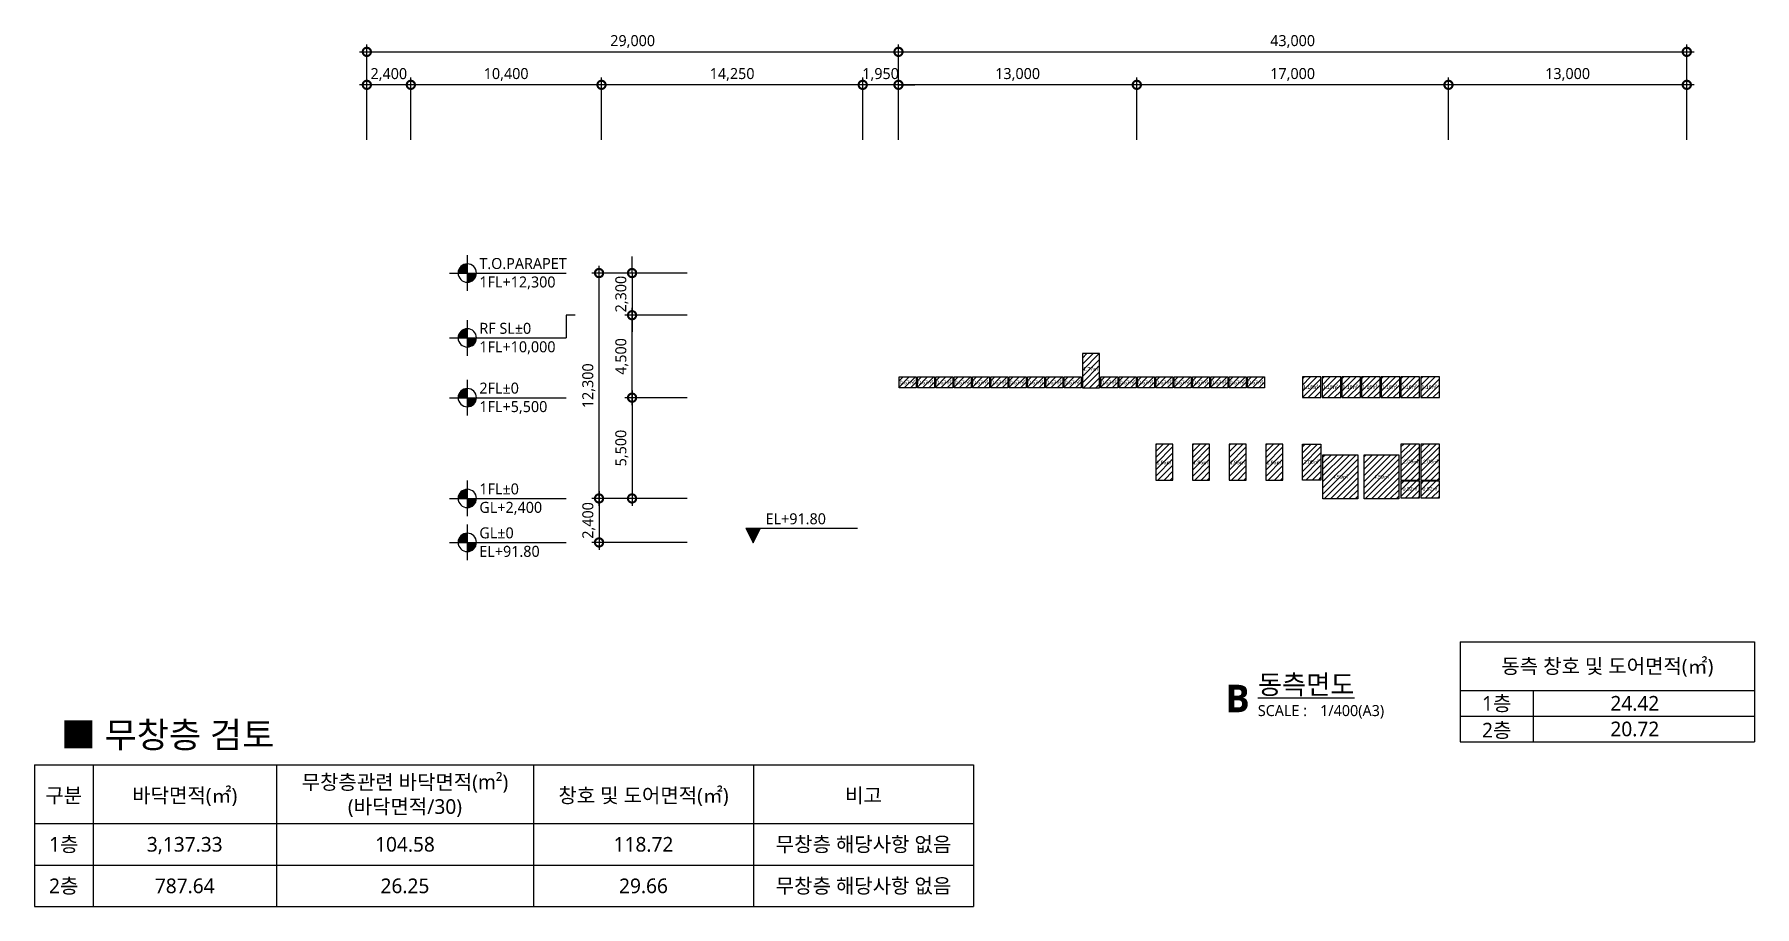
# Model space of a CAD drawing. Header units: millimetres. Extents: x 9300 to 329260, y 4200 to 100395.
# Drawn here: x 9300 to 103130, y 4200 to 51798 of the extents above; entities that cross this region are included whole.
import ezdxf
from ezdxf.enums import TextEntityAlignment as Align

# ---------------------------------------------------------------- set-up
doc = ezdxf.new("R2010")
doc.units = ezdxf.units.MM
doc.header["$LTSCALE"] = 200
doc.layers.get('DEFPOINTS').update_dxf_attribs({"color": 137})
for name, color, linetype in [('CON', 2, 'Continuous'), ('DIM', 7, 'Continuous'), ('SYM', 6, 'Continuous'), ('SYM-LEAD', 6, 'Continuous'), ('SYM-LEVEL', 7, 'Continuous'), ('TEXT', 3, 'Continuous'), ('무창층 면적', 140, 'Continuous')]:
    doc.layers.add(name, color=color, linetype=linetype)
doc.styles.add('$0$스타일1', font='malgun.ttf')
doc.styles.get("Standard").update_dxf_attribs({"font": 'arial.ttf'})
doc.styles.add('스타일1', font='malgun.ttf')
doc.styles.add('스타일2', font='malgunbd.ttf')
doc.dimstyles.new('CJA', dxfattribs={"dimscale": 300, "dimtxt": 2.7, "dimasz": 1, "dimexe": 2, "dimexo": 3, "dimgap": 1, "dimtad": 1, "dimdec": 0, "dimzin": 1, "dimdsep": 46, "dimlunit": 6, "dimtxsty": '$0$스타일1', "dimblk": 'CJDOT', "dimcen": 0.09, "dimdle": 1, "dimclrd": 256, "dimclre": 256, "dimclrt": 3, "dimadec": 0, "dimazin": 0, "dimtfac": 1, "dimtdec": 0, "dimtix": 1, "dimtmove": 2, "dimatfit": 3, "dimldrblk": 'CJDOT', "dimfxl": 1, "dimtolj": 1, "dimtzin": 1, "dimarcsym": 0})
pattern_1 = [(45, (1085, -7e-06), (-168.3798, 168.3798), [])]

# ---------------------------------------------------------------- blocks, each defined once
blk = doc.blocks.new('dwgtitle')
at = {"layer": 'SYM', "color": 3, "style": '스타일1'}
blk.add_text('SCALE :', height=4, dxfattribs=at).set_placement((12.25, -1.4))
for tag, p, height in [('%%UTITLE', (12.25, 6.59), 7), ('1/100', (34.89, -1.4), 4)]:
    blk.add_attdef(tag, p, '', height=height, dxfattribs=at)
at = {"layer": 'SYM', "color": 6, "style": '스타일2'}
blk.add_attdef('A', text='', height=10, dxfattribs=at).set_placement((4.89, 5), align=Align.MIDDLE)
blk = doc.blocks.new('_DotSmall')
at = {"color": 0, "linetype": 'ByBlock', "const_width": 0.5}
blk.add_lwpolyline([(-0.0625, 0, 1), (0.0625, 0, 1)], format="xyb", close=True, dxfattribs=at)
blk = doc.blocks.new('*D97')
at = {"layer": 'DEFPOINTS', "color": 0, "transparency": 16777216}
for p in [(99432, 50844), (56432, 45444), (99432, 45444)]:
    blk.add_point(p, dxfattribs=at)
at = {"layer": 'DIM', "color": 7, "lineweight": -2, "transparency": 16777216}
for p, q in [((56032, 50844), (99832, 50844)), ((56432, 46044), (56432, 51244)), ((99432, 46044), (99432, 51244))]:
    blk.add_line(p, q, dxfattribs=at)
at = {"layer": 'DIM', "color": 7, "lineweight": -2, "transparency": 16777216, "xscale": 900, "yscale": 900, "zscale": 900, "rotation": 180}
blk.add_blockref('_DotSmall', (56432, 50844), dxfattribs=at)
at = {"layer": 'DIM', "color": 7, "lineweight": -2, "transparency": 16777216, "xscale": 900, "yscale": 900, "zscale": 900}
blk.add_blockref('_DotSmall', (99432, 50844), dxfattribs=at)
at = {"layer": 'DIM', "color": 3, "transparency": 16777216, "insert": (77932, 51404), "char_height": 600, "attachment_point": 5, "style": '$0$스타일1'}
blk.add_mtext('\\A1;43,000', dxfattribs=at)
blk = doc.blocks.new('CJDOT')
blk.add_line((-2, 0), (2, 0))
at = {"const_width": 0.5}
blk.add_lwpolyline([(-0.25, 0, 1), (0.25, 0, 1)], format="xyb", close=True, dxfattribs=at)
blk = doc.blocks.new('*D98')
at = {"layer": 'DEFPOINTS', "color": 0, "transparency": 16777216}
for p in [(86432, 49044), (86432, 45444), (99432, 45444)]:
    blk.add_point(p, dxfattribs=at)
at = {"layer": 'DIM', "color": 7, "lineweight": -2, "transparency": 16777216}
for p, q in [((99832, 49044), (86032, 49044)), ((86432, 46044), (86432, 49444)), ((99432, 46044), (99432, 49444))]:
    blk.add_line(p, q, dxfattribs=at)
at = {"layer": 'DIM', "color": 7, "lineweight": -2, "transparency": 16777216, "xscale": 900, "yscale": 900, "zscale": 900, "rotation": 180}
blk.add_blockref('_DotSmall', (86432, 49044), dxfattribs=at)
at = {"layer": 'DIM', "color": 7, "lineweight": -2, "transparency": 16777216, "xscale": 900, "yscale": 900, "zscale": 900}
blk.add_blockref('_DotSmall', (99432, 49044), dxfattribs=at)
at = {"layer": 'DIM', "color": 3, "transparency": 16777216, "insert": (92932, 49606), "char_height": 600, "attachment_point": 5, "style": '$0$스타일1'}
blk.add_mtext('\\A1;13,000', dxfattribs=at)
blk = doc.blocks.new('*D99')
at = {"layer": 'DEFPOINTS', "color": 0, "transparency": 16777216}
for p in [(69432, 49044), (69432, 45444), (86432, 45444)]:
    blk.add_point(p, dxfattribs=at)
at = {"layer": 'DIM', "color": 7, "lineweight": -2, "transparency": 16777216}
for p, q in [((86832, 49044), (69032, 49044)), ((69432, 46044), (69432, 49444)), ((86432, 46044), (86432, 49444))]:
    blk.add_line(p, q, dxfattribs=at)
at = {"layer": 'DIM', "color": 7, "lineweight": -2, "transparency": 16777216, "xscale": 900, "yscale": 900, "zscale": 900, "rotation": 180}
blk.add_blockref('_DotSmall', (69432, 49044), dxfattribs=at)
at = {"layer": 'DIM', "color": 7, "lineweight": -2, "transparency": 16777216, "xscale": 900, "yscale": 900, "zscale": 900}
blk.add_blockref('_DotSmall', (86432, 49044), dxfattribs=at)
at = {"layer": 'DIM', "color": 3, "transparency": 16777216, "insert": (77932, 49606), "char_height": 600, "attachment_point": 5, "style": '$0$스타일1'}
blk.add_mtext('\\A1;17,000', dxfattribs=at)
blk = doc.blocks.new('*D100')
at = {"layer": 'DEFPOINTS', "color": 0, "transparency": 16777216}
for p in [(56432, 49044), (56432, 45444), (69432, 45444)]:
    blk.add_point(p, dxfattribs=at)
at = {"layer": 'DIM', "color": 7, "lineweight": -2, "transparency": 16777216}
for p, q in [((69832, 49044), (56032, 49044)), ((56432, 46044), (56432, 49444)), ((69432, 46044), (69432, 49444))]:
    blk.add_line(p, q, dxfattribs=at)
at = {"layer": 'DIM', "color": 7, "lineweight": -2, "transparency": 16777216, "xscale": 900, "yscale": 900, "zscale": 900, "rotation": 180}
blk.add_blockref('_DotSmall', (56432, 49044), dxfattribs=at)
at = {"layer": 'DIM', "color": 7, "lineweight": -2, "transparency": 16777216, "xscale": 900, "yscale": 900, "zscale": 900}
blk.add_blockref('_DotSmall', (69432, 49044), dxfattribs=at)
at = {"layer": 'DIM', "color": 3, "transparency": 16777216, "insert": (62932, 49606), "char_height": 600, "attachment_point": 5, "style": '$0$스타일1'}
blk.add_mtext('\\A1;13,000', dxfattribs=at)
blk = doc.blocks.new('LEVEL1')
at = {"layer": 'SYM-LEVEL'}
h = blk.add_hatch(color=6, dxfattribs=at)
edge = h.paths.add_edge_path()
edge.add_ellipse((4.87, 0), major_axis=(1.77, 1.77), ratio=1, start_angle=405, end_angle=495)
edge.add_line((2.37, 0), (4.87, 0))
edge.add_line((4.87, 0), (4.87, 2.5))
edge = h.paths.add_edge_path()
edge.add_ellipse((4.87, 0), major_axis=(1.77, 1.77), ratio=1, start_angle=225, end_angle=315)
edge.add_line((7.37, 0), (4.87, 0))
edge.add_line((4.87, 0), (4.87, -2.5))
at = {"layer": 'SYM-LEVEL', "color": 6}
for p, q in [((4.87, 4.87), (4.87, -4.87)), ((0, 0), (9.74, 0)), ((9.07, 0), (31.8, 0))]:
    blk.add_line(p, q, dxfattribs=at)
blk.add_ellipse((4.87, 0), major_axis=(1.77, 1.77), ratio=1, start_param=5.497787, end_param=11.780972, dxfattribs=at)
at = {"layer": 'SYM-LEVEL', "color": 3, "style": '스타일1'}
for tag, p in [('1층-바닥마감', (8.16, 1.11)), ('EL-+100', (8.16, -3.93))]:
    blk.add_attdef(tag, p, '', height=3, dxfattribs=at)
blk = doc.blocks.new('*D120')
at = {"layer": 'DEFPOINTS', "color": 0, "transparency": 16777216}
for p in [(40100, 38773), (45500, 38773), (45500, 26473)]:
    blk.add_point(p, dxfattribs=at)
at = {"layer": 'DIM', "color": 7, "lineweight": -2, "transparency": 16777216}
for p, q in [((44900, 38773), (39700, 38773)), ((40100, 26073), (40100, 39173)), ((44900, 26473), (39700, 26473))]:
    blk.add_line(p, q, dxfattribs=at)
at = {"layer": 'DIM', "color": 7, "lineweight": -2, "transparency": 16777216, "xscale": 900, "yscale": 900, "zscale": 900}
for p, rotation in [((40100, 38773), 90), ((40100, 26473), 270)]:
    blk.add_blockref('_DotSmall', p, dxfattribs=dict(at, rotation=rotation))
at = {"layer": 'DIM', "color": 3, "transparency": 16777216, "insert": (39538, 32623), "char_height": 600, "attachment_point": 5, "rotation": 90, "style": '$0$스타일1'}
blk.add_mtext('\\A1;12,300', dxfattribs=at)
blk = doc.blocks.new('*D121')
at = {"layer": 'DEFPOINTS', "color": 0, "transparency": 16777216}
for p in [(45500, 31973), (41900, 26473), (45500, 26473)]:
    blk.add_point(p, dxfattribs=at)
at = {"layer": 'DIM', "color": 7, "lineweight": -2, "transparency": 16777216}
for p, q in [((44900, 31973), (41500, 31973)), ((41900, 32373), (41900, 26073)), ((44900, 26473), (41500, 26473))]:
    blk.add_line(p, q, dxfattribs=at)
at = {"layer": 'DIM', "color": 7, "lineweight": -2, "transparency": 16777216, "xscale": 900, "yscale": 900, "zscale": 900}
for p, rotation in [((41900, 31973), 90), ((41900, 26473), 270)]:
    blk.add_blockref('_DotSmall', p, dxfattribs=dict(at, rotation=rotation))
at = {"layer": 'DIM', "color": 3, "transparency": 16777216, "insert": (41340, 29223), "char_height": 600, "attachment_point": 5, "rotation": 90, "style": '$0$스타일1'}
blk.add_mtext('\\A1;5,500', dxfattribs=at)
blk = doc.blocks.new('*D122')
at = {"layer": 'DEFPOINTS', "color": 0, "transparency": 16777216}
for p in [(41900, 36473), (45500, 36473), (45500, 31973)]:
    blk.add_point(p, dxfattribs=at)
at = {"layer": 'DIM', "color": 7, "lineweight": -2, "transparency": 16777216}
for p, q in [((41900, 31573), (41900, 36873)), ((44900, 36473), (41500, 36473)), ((44900, 31973), (41500, 31973))]:
    blk.add_line(p, q, dxfattribs=at)
at = {"layer": 'DIM', "color": 7, "lineweight": -2, "transparency": 16777216, "xscale": 900, "yscale": 900, "zscale": 900}
for p, rotation in [((41900, 36473), 90), ((41900, 31973), 270)]:
    blk.add_blockref('_DotSmall', p, dxfattribs=dict(at, rotation=rotation))
at = {"layer": 'DIM', "color": 3, "transparency": 16777216, "insert": (41340, 34223), "char_height": 600, "attachment_point": 5, "rotation": 90, "style": '$0$스타일1'}
blk.add_mtext('\\A1;4,500', dxfattribs=at)
blk = doc.blocks.new('*D123')
at = {"layer": 'DEFPOINTS', "color": 0, "transparency": 16777216}
for p in [(45500, 26473), (40100, 24073), (45500, 24073)]:
    blk.add_point(p, dxfattribs=at)
at = {"layer": 'DIM', "color": 7, "lineweight": -2, "transparency": 16777216}
for p, q in [((44900, 26473), (39700, 26473)), ((40100, 26873), (40100, 23673)), ((44900, 24073), (39700, 24073))]:
    blk.add_line(p, q, dxfattribs=at)
at = {"layer": 'DIM', "color": 7, "lineweight": -2, "transparency": 16777216, "xscale": 900, "yscale": 900, "zscale": 900}
for p, rotation in [((40100, 26473), 90), ((40100, 24073), 270)]:
    blk.add_blockref('_DotSmall', p, dxfattribs=dict(at, rotation=rotation))
at = {"layer": 'DIM', "color": 3, "transparency": 16777216, "insert": (39540, 25273), "char_height": 600, "attachment_point": 5, "rotation": 90, "style": '$0$스타일1'}
blk.add_mtext('\\A1;2,400', dxfattribs=at)
blk = doc.blocks.new('*D124')
at = {"layer": 'DEFPOINTS', "color": 0, "transparency": 16777216}
for p in [(45500, 38773), (41900, 36473), (45500, 36473)]:
    blk.add_point(p, dxfattribs=at)
at = {"layer": 'DIM', "color": 7, "lineweight": -2, "transparency": 16777216}
for p, q in [((41900, 38773), (41900, 39673)), ((44900, 38773), (41500, 38773)), ((41900, 38773), (41900, 36473)), ((44900, 36473), (41500, 36473)), ((41900, 36473), (41900, 35573))]:
    blk.add_line(p, q, dxfattribs=at)
at = {"layer": 'DIM', "color": 7, "lineweight": -2, "transparency": 16777216, "xscale": 900, "yscale": 900, "zscale": 900}
for p, rotation in [((41900, 38773), 270), ((41900, 36473), 90)]:
    blk.add_blockref('_DotSmall', p, dxfattribs=dict(at, rotation=rotation))
at = {"layer": 'DIM', "color": 3, "transparency": 16777216, "insert": (41340, 37623), "char_height": 600, "attachment_point": 5, "rotation": 90, "style": '$0$스타일1'}
blk.add_mtext('\\A1;2,300', dxfattribs=at)
blk = doc.blocks.new('LEVEL2')
at = {"layer": 'SYM-LEVEL'}
blk.add_hatch(color=6, dxfattribs=at).paths.add_polyline_path([(2, 4), (-2, 4), (0, 0)])
at = {"layer": 'SYM-LEVEL', "color": 6}
for p, q in [((-2, 4), (6.35, 4)), ((-2, 4), (0, 0)), ((0, 0), (2, 4)), ((5.68, 4), (28.41, 4))]:
    blk.add_line(p, q, dxfattribs=at)
at = {"layer": 'SYM-LEVEL', "color": 3, "style": '스타일1'}
for tag, p in [('1층-바닥마감', (3.37, 5.11)), ('EL-+100', (3.37, 0.07))]:
    blk.add_attdef(tag, p, '', height=3, dxfattribs=at)
blk = doc.blocks.new('*D159')
at = {"layer": 'DEFPOINTS', "color": 0, "transparency": 16777216}
for p in [(54482, 49044), (54482, 45444), (56432, 45444)]:
    blk.add_point(p, dxfattribs=at)
at = {"layer": 'DIM', "color": 7, "lineweight": -2, "transparency": 16777216}
for p, q in [((54482, 49044), (53582, 49044)), ((54482, 46044), (54482, 49444)), ((56432, 49044), (54482, 49044)), ((56432, 46044), (56432, 49444)), ((56432, 49044), (57332, 49044))]:
    blk.add_line(p, q, dxfattribs=at)
at = {"layer": 'DIM', "color": 7, "lineweight": -2, "transparency": 16777216, "xscale": 900, "yscale": 900, "zscale": 900}
blk.add_blockref('_DotSmall', (54482, 49044), dxfattribs=at)
at = {"layer": 'DIM', "color": 7, "lineweight": -2, "transparency": 16777216, "xscale": 900, "yscale": 900, "zscale": 900, "rotation": 180}
blk.add_blockref('_DotSmall', (56432, 49044), dxfattribs=at)
at = {"layer": 'DIM', "color": 3, "transparency": 16777216, "insert": (55457, 49606), "char_height": 600, "attachment_point": 5, "style": '$0$스타일1'}
blk.add_mtext('\\A1;1,950', dxfattribs=at)
blk = doc.blocks.new('*D160')
at = {"layer": 'DEFPOINTS', "color": 0, "transparency": 16777216}
for p in [(56432, 50844), (27432, 45444), (56432, 45444)]:
    blk.add_point(p, dxfattribs=at)
at = {"layer": 'DIM', "color": 7, "lineweight": -2, "transparency": 16777216}
for p, q in [((27032, 50844), (56832, 50844)), ((27432, 46044), (27432, 51244)), ((56432, 46044), (56432, 51244))]:
    blk.add_line(p, q, dxfattribs=at)
at = {"layer": 'DIM', "color": 7, "lineweight": -2, "transparency": 16777216, "xscale": 900, "yscale": 900, "zscale": 900, "rotation": 180}
blk.add_blockref('_DotSmall', (27432, 50844), dxfattribs=at)
at = {"layer": 'DIM', "color": 7, "lineweight": -2, "transparency": 16777216, "xscale": 900, "yscale": 900, "zscale": 900}
blk.add_blockref('_DotSmall', (56432, 50844), dxfattribs=at)
at = {"layer": 'DIM', "color": 3, "transparency": 16777216, "insert": (41932, 51404), "char_height": 600, "attachment_point": 5, "style": '$0$스타일1'}
blk.add_mtext('\\A1;29,000', dxfattribs=at)
blk = doc.blocks.new('*D161')
at = {"layer": 'DEFPOINTS', "color": 0, "transparency": 16777216}
for p in [(40232, 49044), (40232, 45444), (54482, 45444)]:
    blk.add_point(p, dxfattribs=at)
at = {"layer": 'DIM', "color": 7, "lineweight": -2, "transparency": 16777216}
for p, q in [((54882, 49044), (39832, 49044)), ((40232, 46044), (40232, 49444)), ((54482, 46044), (54482, 49444))]:
    blk.add_line(p, q, dxfattribs=at)
at = {"layer": 'DIM', "color": 7, "lineweight": -2, "transparency": 16777216, "xscale": 900, "yscale": 900, "zscale": 900, "rotation": 180}
blk.add_blockref('_DotSmall', (40232, 49044), dxfattribs=at)
at = {"layer": 'DIM', "color": 7, "lineweight": -2, "transparency": 16777216, "xscale": 900, "yscale": 900, "zscale": 900}
blk.add_blockref('_DotSmall', (54482, 49044), dxfattribs=at)
at = {"layer": 'DIM', "color": 3, "transparency": 16777216, "insert": (47357, 49606), "char_height": 600, "attachment_point": 5, "style": '$0$스타일1'}
blk.add_mtext('\\A1;14,250', dxfattribs=at)
blk = doc.blocks.new('*D162')
at = {"layer": 'DEFPOINTS', "color": 0, "transparency": 16777216}
for p in [(29832, 49044), (29832, 45444), (40232, 45444)]:
    blk.add_point(p, dxfattribs=at)
at = {"layer": 'DIM', "color": 7, "lineweight": -2, "transparency": 16777216}
for p, q in [((40632, 49044), (29432, 49044)), ((29832, 46044), (29832, 49444)), ((40232, 46044), (40232, 49444))]:
    blk.add_line(p, q, dxfattribs=at)
at = {"layer": 'DIM', "color": 7, "lineweight": -2, "transparency": 16777216, "xscale": 900, "yscale": 900, "zscale": 900, "rotation": 180}
blk.add_blockref('_DotSmall', (29832, 49044), dxfattribs=at)
at = {"layer": 'DIM', "color": 7, "lineweight": -2, "transparency": 16777216, "xscale": 900, "yscale": 900, "zscale": 900}
blk.add_blockref('_DotSmall', (40232, 49044), dxfattribs=at)
at = {"layer": 'DIM', "color": 3, "transparency": 16777216, "insert": (35032, 49606), "char_height": 600, "attachment_point": 5, "style": '$0$스타일1'}
blk.add_mtext('\\A1;10,400', dxfattribs=at)
blk = doc.blocks.new('*D163')
at = {"layer": 'DEFPOINTS', "color": 0, "transparency": 16777216}
for p in [(27432, 49044), (27432, 45444), (29832, 45444)]:
    blk.add_point(p, dxfattribs=at)
at = {"layer": 'DIM', "color": 7, "lineweight": -2, "transparency": 16777216}
for p, q in [((30232, 49044), (27032, 49044)), ((27432, 46044), (27432, 49444)), ((29832, 46044), (29832, 49444))]:
    blk.add_line(p, q, dxfattribs=at)
at = {"layer": 'DIM', "color": 7, "lineweight": -2, "transparency": 16777216, "xscale": 900, "yscale": 900, "zscale": 900, "rotation": 180}
blk.add_blockref('_DotSmall', (27432, 49044), dxfattribs=at)
at = {"layer": 'DIM', "color": 7, "lineweight": -2, "transparency": 16777216, "xscale": 900, "yscale": 900, "zscale": 900}
blk.add_blockref('_DotSmall', (29832, 49044), dxfattribs=at)
at = {"layer": 'DIM', "color": 3, "transparency": 16777216, "insert": (28632, 49604), "char_height": 600, "attachment_point": 5, "style": '$0$스타일1'}
blk.add_mtext('\\A1;2,400', dxfattribs=at)

msp = doc.modelspace()

# ---------------------------------------------------------------- hatches: boundary and pattern name
at = {"layer": '무창층 면적', "ltscale": 0.01}
h = msp.add_hatch(dxfattribs=at)
h.set_pattern_fill('ANSI31', color=256, scale=75)
h.paths.add_polyline_path([(67402.3, 34383.6), (66462.3, 34383.6), (66462.3, 32503.6), (67402.3, 32503.6)])
h.paths.add_polyline_path([(66456.5, 33390.7), (67380.1, 33390.7), (67380.1, 33691.9), (66456.5, 33691.9)], flags=9)
h = msp.add_hatch(dxfattribs=at)
h.set_pattern_fill('ANSI31', color=256, scale=75)
h.paths.add_polyline_path([(57402.3, 33113.6), (56462.3, 33113.6), (56462.3, 32503.6), (57402.3, 32503.6)])
h.paths.add_polyline_path([(56446.6, 32649.2), (57371.9, 32649.2), (57371.9, 32955.5), (56446.6, 32955.5)], flags=9)
h = msp.add_hatch(dxfattribs=at)
h.set_pattern_fill('ANSI31', color=256, scale=75)
h.set_pattern_definition([(45, (1000, -7e-11), (-168.3798, 168.3798), [])])
h.paths.add_polyline_path([(58402.3, 33113.6), (57462.3, 33113.6), (57462.3, 32503.6), (58402.3, 32503.6)])
h.paths.add_polyline_path([(57446.6, 32649.2), (58371.9, 32649.2), (58371.9, 32955.5), (57446.6, 32955.5)], flags=9)
h = msp.add_hatch(dxfattribs=at)
h.set_pattern_fill('ANSI31', color=256, scale=75)
h.set_pattern_definition([(45, (2000, -1e-10), (-168.3798, 168.3798), [])])
h.paths.add_polyline_path([(59402.3, 33113.6), (58462.3, 33113.6), (58462.3, 32503.6), (59402.3, 32503.6)])
h.paths.add_polyline_path([(58446.6, 32649.2), (59371.9, 32649.2), (59371.9, 32955.5), (58446.6, 32955.5)], flags=9)
h = msp.add_hatch(dxfattribs=at)
h.set_pattern_fill('ANSI31', color=256, scale=75)
h.set_pattern_definition([(45, (3000, -2e-10), (-168.3798, 168.3798), [])])
h.paths.add_polyline_path([(60402.3, 33113.6), (59462.3, 33113.6), (59462.3, 32503.6), (60402.3, 32503.6)])
h.paths.add_polyline_path([(59446.6, 32649.2), (60371.9, 32649.2), (60371.9, 32955.5), (59446.6, 32955.5)], flags=9)
h = msp.add_hatch(dxfattribs=at)
h.set_pattern_fill('ANSI31', color=256, scale=75)
h.set_pattern_definition([(45, (4000, -1e-11), (-168.3798, 168.3798), [])])
h.paths.add_polyline_path([(61402.3, 33113.6), (60462.3, 33113.6), (60462.3, 32503.6), (61402.3, 32503.6)])
h.paths.add_polyline_path([(60446.6, 32649.2), (61371.9, 32649.2), (61371.9, 32955.5), (60446.6, 32955.5)], flags=9)
h = msp.add_hatch(dxfattribs=at)
h.set_pattern_fill('ANSI31', color=256, scale=75)
h.set_pattern_definition([(45, (5000, -4e-11), (-168.3798, 168.3798), [])])
h.paths.add_polyline_path([(62402.3, 33113.6), (61462.3, 33113.6), (61462.3, 32503.6), (62402.3, 32503.6)])
h.paths.add_polyline_path([(61446.6, 32649.2), (62371.9, 32649.2), (62371.9, 32955.5), (61446.6, 32955.5)], flags=9)
h = msp.add_hatch(dxfattribs=at)
h.set_pattern_fill('ANSI31', color=256, scale=75)
h.set_pattern_definition([(45, (6000, -2e-11), (-168.3798, 168.3798), [])])
h.paths.add_polyline_path([(63402.3, 33113.6), (62462.3, 33113.6), (62462.3, 32503.6), (63402.3, 32503.6)])
h.paths.add_polyline_path([(62446.6, 32649.2), (63371.9, 32649.2), (63371.9, 32955.5), (62446.6, 32955.5)], flags=9)
h = msp.add_hatch(dxfattribs=at)
h.set_pattern_fill('ANSI31', color=256, scale=75)
h.set_pattern_definition([(45, (7000, -5e-11), (-168.3798, 168.3798), [])])
h.paths.add_polyline_path([(64402.3, 33113.6), (63462.3, 33113.6), (63462.3, 32503.6), (64402.3, 32503.6)])
h.paths.add_polyline_path([(63446.6, 32649.2), (64371.9, 32649.2), (64371.9, 32955.5), (63446.6, 32955.5)], flags=9)
h = msp.add_hatch(dxfattribs=at)
h.set_pattern_fill('ANSI31', color=256, scale=75)
h.set_pattern_definition([(45, (8000, 1e-10), (-168.3798, 168.3798), [])])
h.paths.add_polyline_path([(65402.3, 33113.6), (64462.3, 33113.6), (64462.3, 32503.6), (65402.3, 32503.6)])
h.paths.add_polyline_path([(64446.6, 32649.2), (65371.9, 32649.2), (65371.9, 32955.5), (64446.6, 32955.5)], flags=9)
h = msp.add_hatch(dxfattribs=at)
h.set_pattern_fill('ANSI31', color=256, scale=75)
h.set_pattern_definition([(45, (9000, 7e-11), (-168.3798, 168.3798), [])])
h.paths.add_polyline_path([(66402.3, 33113.6), (65462.3, 33113.6), (65462.3, 32503.6), (66402.3, 32503.6)])
h.paths.add_polyline_path([(65446.6, 32649.2), (66371.9, 32649.2), (66371.9, 32955.5), (65446.6, 32955.5)], flags=9)
h = msp.add_hatch(dxfattribs=at)
h.set_pattern_fill('ANSI31', color=256, scale=75)
h.set_pattern_definition([(45, (11000, 0), (-168.3798, 168.3798), [])])
h.paths.add_polyline_path([(68402.3, 33113.6), (67462.3, 33113.6), (67462.3, 32503.6), (68402.3, 32503.6)])
h.paths.add_polyline_path([(67446.6, 32649.2), (68371.9, 32649.2), (68371.9, 32955.5), (67446.6, 32955.5)], flags=9)
h = msp.add_hatch(dxfattribs=at)
h.set_pattern_fill('ANSI31', color=256, scale=75)
h.set_pattern_definition([(45, (12000, 0), (-168.3798, 168.3798), [])])
h.paths.add_polyline_path([(69402.3, 33113.6), (68462.3, 33113.6), (68462.3, 32503.6), (69402.3, 32503.6)])
h.paths.add_polyline_path([(68446.6, 32649.2), (69371.9, 32649.2), (69371.9, 32955.5), (68446.6, 32955.5)], flags=9)
h = msp.add_hatch(dxfattribs=at)
h.set_pattern_fill('ANSI31', color=256, scale=75)
h.set_pattern_definition([(45, (13000, 0), (-168.3798, 168.3798), [])])
h.paths.add_polyline_path([(70402.3, 33113.6), (69462.3, 33113.6), (69462.3, 32503.6), (70402.3, 32503.6)])
h.paths.add_polyline_path([(69446.6, 32649.2), (70371.9, 32649.2), (70371.9, 32955.5), (69446.6, 32955.5)], flags=9)
h = msp.add_hatch(dxfattribs=at)
h.set_pattern_fill('ANSI31', color=256, scale=75)
h.set_pattern_definition([(45, (14000, 2e-10), (-168.3798, 168.3798), [])])
h.paths.add_polyline_path([(71402.3, 33113.6), (70462.3, 33113.6), (70462.3, 32503.6), (71402.3, 32503.6)])
h.paths.add_polyline_path([(70446.6, 32649.2), (71371.9, 32649.2), (71371.9, 32955.5), (70446.6, 32955.5)], flags=9)
h = msp.add_hatch(dxfattribs=at)
h.set_pattern_fill('ANSI31', color=256, scale=75)
h.set_pattern_definition([(45, (15000, 0), (-168.3798, 168.3798), [])])
h.paths.add_polyline_path([(72402.3, 33113.6), (71462.3, 33113.6), (71462.3, 32503.6), (72402.3, 32503.6)])
h.paths.add_polyline_path([(71446.6, 32649.2), (72371.9, 32649.2), (72371.9, 32955.5), (71446.6, 32955.5)], flags=9)
h = msp.add_hatch(dxfattribs=at)
h.set_pattern_fill('ANSI31', color=256, scale=75)
h.set_pattern_definition([(45, (16000, 1e-10), (-168.3798, 168.3798), [])])
h.paths.add_polyline_path([(73402.3, 33113.6), (72462.3, 33113.6), (72462.3, 32503.6), (73402.3, 32503.6)])
h.paths.add_polyline_path([(72446.6, 32649.2), (73371.9, 32649.2), (73371.9, 32955.5), (72446.6, 32955.5)], flags=9)
h = msp.add_hatch(dxfattribs=at)
h.set_pattern_fill('ANSI31', color=256, scale=75)
h.set_pattern_definition([(45, (17000, 3e-10), (-168.3798, 168.3798), [])])
h.paths.add_polyline_path([(74402.3, 33113.6), (73462.3, 33113.6), (73462.3, 32503.6), (74402.3, 32503.6)])
h.paths.add_polyline_path([(73446.6, 32649.2), (74371.9, 32649.2), (74371.9, 32955.5), (73446.6, 32955.5)], flags=9)
h = msp.add_hatch(dxfattribs=at)
h.set_pattern_fill('ANSI31', color=256, scale=75)
h.set_pattern_definition([(45, (18000, 1e-10), (-168.3798, 168.3798), [])])
h.paths.add_polyline_path([(75402.3, 33113.6), (74462.3, 33113.6), (74462.3, 32503.6), (75402.3, 32503.6)])
h.paths.add_polyline_path([(74446.6, 32649.2), (75371.9, 32649.2), (75371.9, 32955.5), (74446.6, 32955.5)], flags=9)
h = msp.add_hatch(dxfattribs=at)
h.set_pattern_fill('ANSI31', color=256, scale=75)
h.set_pattern_definition([(45, (19000, 1e-10), (-168.3798, 168.3798), [])])
h.paths.add_polyline_path([(76402.3, 33113.6), (75462.3, 33113.6), (75462.3, 32503.6), (76402.3, 32503.6)])
h.paths.add_polyline_path([(75446.6, 32649.2), (76371.9, 32649.2), (76371.9, 32955.5), (75446.6, 32955.5)], flags=9)
h = msp.add_hatch(dxfattribs=at)
h.set_pattern_fill('ANSI31', color=256, scale=75)
h.paths.add_polyline_path([(79477.3, 33113.6), (78462.3, 33113.6), (78462.3, 31973.6), (79477.3, 31973.6)])
h.paths.add_polyline_path([(78452.8, 32400.2), (79378.1, 32400.2), (79378.1, 32706.5), (78452.8, 32706.5)], flags=9)
h = msp.add_hatch(dxfattribs=at)
h.set_pattern_fill('ANSI31', color=256, scale=75)
h.set_pattern_definition([(45, (1075, 0), (-168.3798, 168.3798), [])])
h.paths.add_polyline_path([(80552.3, 33113.6), (79537.3, 33113.6), (79537.3, 31973.6), (80552.3, 31973.6)])
h.paths.add_polyline_path([(79527.8, 32400.2), (80453.1, 32400.2), (80453.1, 32706.5), (79527.8, 32706.5)], flags=9)
h = msp.add_hatch(dxfattribs=at)
h.set_pattern_fill('ANSI31', color=256, scale=75)
h.set_pattern_definition([(45, (2150, 7e-12), (-168.3798, 168.3798), [])])
h.paths.add_polyline_path([(81627.3, 33113.6), (80612.3, 33113.6), (80612.3, 31973.6), (81627.3, 31973.6)])
h.paths.add_polyline_path([(80602.8, 32400.2), (81528.1, 32400.2), (81528.1, 32706.5), (80602.8, 32706.5)], flags=9)
h = msp.add_hatch(dxfattribs=at)
h.set_pattern_fill('ANSI31', color=256, scale=75)
h.set_pattern_definition([(45, (3225, 0), (-168.3798, 168.3798), [])])
h.paths.add_polyline_path([(82702.3, 33113.6), (81687.3, 33113.6), (81687.3, 31973.6), (82702.3, 31973.6)])
h.paths.add_polyline_path([(81677.8, 32400.2), (82603.1, 32400.2), (82603.1, 32706.5), (81677.8, 32706.5)], flags=9)
h = msp.add_hatch(dxfattribs=at)
h.set_pattern_fill('ANSI31', color=256, scale=75)
h.set_pattern_definition([(45, (4300, 1e-11), (-168.3798, 168.3798), [])])
h.paths.add_polyline_path([(83777.3, 33113.6), (82762.3, 33113.6), (82762.3, 31973.6), (83777.3, 31973.6)])
h.paths.add_polyline_path([(82752.8, 32400.2), (83678.1, 32400.2), (83678.1, 32706.5), (82752.8, 32706.5)], flags=9)
h = msp.add_hatch(dxfattribs=at)
h.set_pattern_fill('ANSI31', color=256, scale=75)
h.set_pattern_definition([(45, (5375, 1e-11), (-168.3798, 168.3798), [])])
h.paths.add_polyline_path([(84852.3, 33113.6), (83837.3, 33113.6), (83837.3, 31973.6), (84852.3, 31973.6)])
h.paths.add_polyline_path([(83827.8, 32400.2), (84753.1, 32400.2), (84753.1, 32706.5), (83827.8, 32706.5)], flags=9)
h = msp.add_hatch(dxfattribs=at)
h.set_pattern_fill('ANSI31', color=256, scale=75)
h.set_pattern_definition([(45, (6460, -1e-11), (-168.3798, 168.3798), [])])
h.paths.add_polyline_path([(85937.3, 33113.6), (84922.3, 33113.6), (84922.3, 31973.6), (85937.3, 31973.6)])
h.paths.add_polyline_path([(84912.8, 32400.2), (85838.1, 32400.2), (85838.1, 32706.5), (84912.8, 32706.5)], flags=9)
h = msp.add_hatch(dxfattribs=at)
h.set_pattern_fill('ANSI31', color=256, scale=75)
h.paths.add_polyline_path([(71402.3, 29443.6), (70462.3, 29443.6), (70462.3, 27473.6), (71402.3, 27473.6)])
h.paths.add_polyline_path([(70455.4, 28286), (71380.7, 28286), (71380.7, 28592.3), (70455.4, 28592.3)], flags=9)
h = msp.add_hatch(dxfattribs=at)
h.set_pattern_fill('ANSI31', color=256, scale=75)
h.paths.add_polyline_path([(73402.3, 29443.6), (72462.3, 29443.6), (72462.3, 27473.6), (73402.3, 27473.6)])
h = msp.add_hatch(dxfattribs=at)
h.set_pattern_fill('ANSI31', color=256, scale=75)
h.set_pattern_definition([(45, (2000, 1e-05), (-168.3798, 168.3798), [])])
h.paths.add_polyline_path([(75402.3, 29443.6), (74462.3, 29443.6), (74462.3, 27473.6), (75402.3, 27473.6)])
h = msp.add_hatch(dxfattribs=at)
h.set_pattern_fill('ANSI31', color=256, scale=75)
h.set_pattern_definition([(45, (4000, 2e-05), (-168.3798, 168.3798), [])])
h.paths.add_polyline_path([(77402.3, 29443.6), (76462.3, 29443.6), (76462.3, 27473.6), (77402.3, 27473.6)])
h = msp.add_hatch(dxfattribs=at)
h.set_pattern_fill('ANSI31', color=256, scale=75)
h.paths.add_polyline_path([(79477.3, 29443.6), (78462.3, 29443.6), (78462.3, 27473.6), (79477.3, 27473.6)])
h.paths.add_polyline_path([(78482.6, 28311.8), (79407.9, 28311.8), (79407.9, 28618.1), (78482.6, 28618.1)], flags=24)
h = msp.add_hatch(dxfattribs=at)
h.set_pattern_fill('ANSI31', color=256, scale=75)
h.paths.add_polyline_path([(84852.3, 29443.6), (83837.3, 29443.6), (83837.3, 27473.6), (84852.3, 27473.6)])
h.paths.add_polyline_path([(83907.9, 28331.9), (84833.2, 28331.9), (84833.2, 28638.2), (83907.9, 28638.2)], flags=24)
h = msp.add_hatch(dxfattribs=at)
h.set_pattern_fill('ANSI31', color=256, scale=75)
h.set_pattern_definition(pattern_1)
h.paths.add_polyline_path([(85937.3, 29443.6), (84922.3, 29443.6), (84922.3, 27473.6), (85937.3, 27473.6)])
h.paths.add_polyline_path([(84992.9, 28331.9), (85918.2, 28331.9), (85918.2, 28638.2), (84992.9, 28638.2)], flags=24)
h = msp.add_hatch(dxfattribs=at)
h.set_pattern_fill('ANSI31', color=256, scale=75)
h.paths.add_polyline_path([(81487.3, 28858.6), (79587.3, 28858.6), (79587.3, 26443.7), (81487.3, 26443.7)])
h.paths.add_polyline_path([(80074.6, 27496.7), (80999.9, 27496.7), (80999.9, 27803), (80074.6, 27803)], flags=24)
h = msp.add_hatch(dxfattribs=at)
h.set_pattern_fill('ANSI31', color=256, scale=75)
h.set_pattern_definition([(45, (2240, 0), (-168.3798, 168.3798), [])])
h.paths.add_polyline_path([(83727.3, 28858.6), (81827.3, 28858.6), (81827.3, 26443.7), (83727.3, 26443.7)])
h.paths.add_polyline_path([(82314.6, 27496.7), (83239.9, 27496.7), (83239.9, 27803), (82314.6, 27803)], flags=24)
h = msp.add_hatch(dxfattribs=at)
h.set_pattern_fill('ANSI31', color=256, scale=75)
h.paths.add_polyline_path([(84852.3, 27413.6), (83837.3, 27413.6), (83837.3, 26503.6), (84852.3, 26503.6)])
h.paths.add_polyline_path([(83882.6, 26843.5), (84807.9, 26843.5), (84807.9, 27149.9), (83882.6, 27149.9)], flags=24)
h = msp.add_hatch(dxfattribs=at)
h.set_pattern_fill('ANSI31', color=256, scale=75)
h.set_pattern_definition(pattern_1)
h.paths.add_polyline_path([(85937.3, 27413.6), (84922.3, 27413.6), (84922.3, 26503.6), (85937.3, 26503.6)])
h.paths.add_polyline_path([(84967.6, 26843.5), (85892.9, 26843.5), (85892.9, 27149.9), (84967.6, 27149.9)], flags=24)

# ---------------------------------------------------------------- linework, layer by layer
at = {"layer": 'CON'}
for p, q in [((9300, 11933.3), (9300, 4200)), ((9300, 11933.3), (60523.8, 11933.3)), ((60523.8, 11933.3), (60523.8, 4200)), ((9300, 8733.3), (60523.8, 8733.3)), ((9300, 6466.7), (60523.8, 6466.7)), ((9300, 4200), (60523.8, 4200))]:
    msp.add_line(p, q, dxfattribs=at)
at = {"layer": 'SYM-LEAD'}
msp.add_lwpolyline([(38800, 36473), (38300, 36473), (38300, 35236)], dxfattribs=at)
at = {"layer": 'TEXT', "color": 6}
for p, q in [((87068.5, 18643.6), (87068.5, 13195.6)), ((87068.5, 18643.6), (103130.4, 18643.6)), ((103130.4, 18643.6), (103130.4, 13195.6)), ((87068.5, 15995.3), (103130.4, 15995.3)), ((91059.2, 15995.3), (91059.2, 13195.6)), ((87068.5, 14595.5), (103130.4, 14595.5)), ((87068.5, 13195.6), (103130.4, 13195.6)), ((12500, 11933.3), (12500, 4200)), ((22500, 11933.3), (22500, 4200)), ((36523.8, 11933.3), (36523.8, 4200)), ((48523.8, 11933.3), (48523.8, 4200))]:
    msp.add_line(p, q, dxfattribs=at)
at = {"layer": '무창층 면적'}
for points in [[(66462.3, 32503.6), (67402.3, 32503.6), (67402.3, 34383.6), (66462.3, 34383.6)], [(56462.3, 33113.6), (57402.3, 33113.6), (57402.3, 32503.6), (56462.3, 32503.6)], [(57462.3, 33113.6), (58402.3, 33113.6), (58402.3, 32503.6), (57462.3, 32503.6)], [(58462.3, 33113.6), (59402.3, 33113.6), (59402.3, 32503.6), (58462.3, 32503.6)], [(59462.3, 33113.6), (60402.3, 33113.6), (60402.3, 32503.6), (59462.3, 32503.6)], [(60462.3, 33113.6), (61402.3, 33113.6), (61402.3, 32503.6), (60462.3, 32503.6)], [(61462.3, 33113.6), (62402.3, 33113.6), (62402.3, 32503.6), (61462.3, 32503.6)], [(62462.3, 33113.6), (63402.3, 33113.6), (63402.3, 32503.6), (62462.3, 32503.6)], [(63462.3, 33113.6), (64402.3, 33113.6), (64402.3, 32503.6), (63462.3, 32503.6)], [(64462.3, 33113.6), (65402.3, 33113.6), (65402.3, 32503.6), (64462.3, 32503.6)], [(65462.3, 33113.6), (66402.3, 33113.6), (66402.3, 32503.6), (65462.3, 32503.6)], [(67462.3, 33113.6), (68402.3, 33113.6), (68402.3, 32503.6), (67462.3, 32503.6)], [(68462.3, 33113.6), (69402.3, 33113.6), (69402.3, 32503.6), (68462.3, 32503.6)], [(69462.3, 33113.6), (70402.3, 33113.6), (70402.3, 32503.6), (69462.3, 32503.6)], [(70462.3, 33113.6), (71402.3, 33113.6), (71402.3, 32503.6), (70462.3, 32503.6)], [(71462.3, 33113.6), (72402.3, 33113.6), (72402.3, 32503.6), (71462.3, 32503.6)], [(72462.3, 33113.6), (73402.3, 33113.6), (73402.3, 32503.6), (72462.3, 32503.6)], [(73462.3, 33113.6), (74402.3, 33113.6), (74402.3, 32503.6), (73462.3, 32503.6)], [(74462.3, 33113.6), (75402.3, 33113.6), (75402.3, 32503.6), (74462.3, 32503.6)], [(75462.3, 33113.6), (76402.3, 33113.6), (76402.3, 32503.6), (75462.3, 32503.6)], [(78462.3, 31973.6), (79477.3, 31973.6), (79477.3, 33113.6), (78462.3, 33113.6)], [(79537.3, 31973.6), (80552.3, 31973.6), (80552.3, 33113.6), (79537.3, 33113.6)], [(80612.3, 31973.6), (81627.3, 31973.6), (81627.3, 33113.6), (80612.3, 33113.6)], [(81687.3, 31973.6), (82702.3, 31973.6), (82702.3, 33113.6), (81687.3, 33113.6)], [(82762.3, 31973.6), (83777.3, 31973.6), (83777.3, 33113.6), (82762.3, 33113.6)], [(83837.3, 31973.6), (84852.3, 31973.6), (84852.3, 33113.6), (83837.3, 33113.6)], [(84922.3, 31973.6), (85937.3, 31973.6), (85937.3, 33113.6), (84922.3, 33113.6)], [(71402.3, 29443.6), (70462.3, 29443.6), (70462.3, 27473.6), (71402.3, 27473.6)], [(73402.3, 29443.6), (72462.3, 29443.6), (72462.3, 27473.6), (73402.3, 27473.6)], [(75402.3, 29443.6), (74462.3, 29443.6), (74462.3, 27473.6), (75402.3, 27473.6)], [(77402.3, 29443.6), (76462.3, 29443.6), (76462.3, 27473.6), (77402.3, 27473.6)], [(78462.3, 29443.6), (79477.3, 29443.6), (79477.3, 27473.6), (78462.3, 27473.6)], [(83837.3, 27473.6), (84852.3, 27473.6), (84852.3, 29443.6), (83837.3, 29443.6)], [(84922.3, 27473.6), (85937.3, 27473.6), (85937.3, 29443.6), (84922.3, 29443.6)], [(79587.3, 28858.6), (81487.3, 28858.6), (81487.3, 26443.7), (79587.3, 26443.7)], [(81827.3, 28858.6), (83727.3, 28858.6), (83727.3, 26443.7), (81827.3, 26443.7)], [(84852.3, 27413.6), (83837.3, 27413.6), (83837.3, 26503.6), (84852.3, 26503.6)], [(85937.3, 27413.6), (84922.3, 27413.6), (84922.3, 26503.6), (85937.3, 26503.6)]]:
    msp.add_lwpolyline(points, close=True, dxfattribs=at)

# ---------------------------------------------------------------- block references
at = {"layer": 'SYM', "xscale": 150, "yscale": 150, "zscale": 150}
msp.add_blockref('dwgtitle', (74197.4, 14807.1), dxfattribs=at).add_auto_attribs({'%%UTITLE': '%%u동측면도', '1/100': '1/400(A3)', 'A': 'B'})
at = {"layer": 'SYM-LEVEL', "xscale": 200.000000000167, "yscale": 200.000000000167, "zscale": 200.000000000167}
for p, values in [((31939.8, 38773), {'EL-+100': '1FL+12,300', '1층-바닥마감': 'T.O.PARAPET'}), ((31939.8, 35236), {'EL-+100': '1FL+10,000', '1층-바닥마감': 'RF SL±0'}), ((31939.8, 31973), {'EL-+100': '1FL+5,500', '1층-바닥마감': '2FL±0'}), ((31939.8, 26473), {'EL-+100': 'GL+2,400', '1층-바닥마감': '1FL±0'}), ((31939.8, 24073), {'EL-+100': 'EL+91.80', '1층-바닥마감': 'GL±0'})]:
    msp.add_blockref('LEVEL1', p, dxfattribs=at).add_auto_attribs(values)
at = {"layer": 'SYM-LEVEL'}
ref = msp.add_blockref('LEVEL2', (48512, 24043), dxfattribs=dict(at, xscale=200.000000000167, yscale=200.000000000167, zscale=200.000000000167))
ref.add_attrib('1층-바닥마감', 'EL+91.80', (49186.2, 25064), dxfattribs={"color": 3, "height": 600, "style": '스타일1'})

# ---------------------------------------------------------------- texts
at = {"layer": 'TEXT', "color": 3, "style": '스타일1'}
for s, height, p in [('동측 창호 및 도어면적(㎡)', 800, (95099.5, 17319.5)), ('1층', 800, (89063.9, 15289.2)), ('24.42', 800, (96594.8, 15295.4)), ('■ 무창층 검토', 1400, (16566.1, 13570.6)), ('2층', 800, (89063.9, 13829.5)), ('20.72', 800, (96594.8, 13895.6)), ('무창층관련 바닥면적(m²)', 800, (29511.9, 10994.5)), ('구분', 800, (10900, 10266.7)), ('바닥면적(㎡)', 800, (17500, 10266.7)), ('창호 및 도어면적(㎡)', 800, (42523.8, 10266.7)), ('비고', 800, (54523.8, 10266.7)), ('(바닥면적/30)', 800, (29511.9, 9661.1)), ('1층', 800, (10900, 7600)), ('3,137.33', 800, (17500, 7600)), ('104.58', 800, (29511.9, 7600)), ('118.72', 800, (42523.8, 7600)), ('무창층 해당사항 없음', 800, (54523.8, 7600)), ('2층', 800, (10900, 5333.3)), ('787.64', 800, (17500, 5333.3)), ('26.25', 800, (29511.9, 5333.3)), ('29.66', 800, (42523.8, 5333.3)), ('무창층 해당사항 없음', 800, (54523.8, 5333.3))]:
    msp.add_text(s, height=height, dxfattribs=at).set_placement(p, align=Align.MIDDLE_CENTER)
at = {"layer": '무창층 면적'}
for s, p in [('0.57㎡', (56909.3, 32803.6)), ('0.57㎡', (57909.3, 32803.6)), ('0.57㎡', (58909.3, 32803.6)), ('0.57㎡', (59909.3, 32803.6)), ('0.57㎡', (60909.3, 32803.6)), ('0.57㎡', (61909.3, 32803.6)), ('0.57㎡', (62909.3, 32803.6)), ('0.57㎡', (63909.3, 32803.6)), ('0.57㎡', (64909.3, 32803.6)), ('0.57㎡', (65909.3, 32803.6)), ('1.77㎡', (66918.3, 33540.9)), ('0.57㎡', (67909.3, 32803.6)), ('0.57㎡', (68909.3, 32803.6)), ('0.57㎡', (69909.3, 32803.6)), ('0.57㎡', (70909.3, 32803.6)), ('0.57㎡', (71909.3, 32803.6)), ('0.57㎡', (72909.3, 32803.6)), ('0.57㎡', (73909.3, 32803.6)), ('0.57㎡', (74909.3, 32803.6)), ('0.57㎡', (75909.3, 32803.6)), ('1.16㎡', (78915.4, 32554.6)), ('1.16㎡', (79990.4, 32554.6)), ('1.16㎡', (81065.4, 32554.6)), ('1.16㎡', (82140.4, 32554.6)), ('1.16㎡', (83215.4, 32554.6)), ('1.16㎡', (84290.4, 32554.6)), ('1.16㎡', (85375.4, 32554.6)), ('1.85㎡', (70918, 28440.5)), ('1.85㎡', (72918, 28440.5)), ('1.85㎡', (74918, 28440.5)), ('1.85㎡', (76918, 28440.5)), ('2.00㎡', (78945.3, 28466.2)), ('2.00㎡', (84370.5, 28486.4)), ('2.00㎡', (85455.5, 28486.4)), ('4.59㎡', (80537.3, 27651.2)), ('4.59㎡', (82777.3, 27651.2)), ('0.92㎡', (84345.3, 26998)), ('0.92㎡', (85430.3, 26998))]:
    msp.add_text(s, height=200, dxfattribs=at).set_placement(p, align=Align.MIDDLE_CENTER)

# ---------------------------------------------------------------- dimensions: what is measured, and where the dimension line sits
at = {"layer": 'DIM'}
for base, p1, p2, angle, picture, middle in [((56432.3, 50843.6), (27432.3, 45443.6), (56432.3, 45443.6), 180, '*D160', (41932.3, 51404)), ((99432.3, 50843.6), (56432.3, 45443.6), (99432.3, 45443.6), 180, '*D97', (77932.3, 51404)), ((27432.3, 49043.6), (29832.3, 45443.6), (27432.3, 45443.6), 180, '*D163', (28632.3, 49604)), ((29832.3, 49043.6), (40232.3, 45443.6), (29832.3, 45443.6), 180, '*D162', (35032.3, 49605.6)), ((40232.3, 49043.6), (54482.3, 45443.6), (40232.3, 45443.6), 180, '*D161', (47357.3, 49605.6)), ((54482.3, 49043.6), (56432.3, 45443.6), (54482.3, 45443.6), 180, '*D159', (55457.3, 49605.6)), ((56432.3, 49043.6), (69432.3, 45443.6), (56432.3, 45443.6), 180, '*D100', (62932.3, 49605.6)), ((69432.3, 49043.6), (86432.3, 45443.6), (69432.3, 45443.6), 180, '*D99', (77932.3, 49605.6)), ((41900, 36473), (45500, 38773), (45500, 36473), 270, '*D124', (41339.7, 37623)), ((40100, 38773), (45500, 26473), (45500, 38773), 270, '*D120', (39538, 32623)), ((41900, 36473), (45500, 31973), (45500, 36473), 90, '*D122', (41339.7, 34223)), ((41900, 26473), (45500, 31973), (45500, 26473), 270, '*D121', (41339.7, 29223)), ((40100, 24073), (45500, 26473), (45500, 24073), 90, '*D123', (39539.7, 25273))]:
    dim = msp.add_linear_dim(base=base, p1=p1, p2=p2, angle=angle, dimstyle='CJA', override={"dimscale": 200, "dimtxt": 3, "dimasz": 4.5, "dimblk1": 'DotSmall', "dimblk2": 'DotSmall', "dimsah": 1, "dimdle": 2, "dimclrd": 7, "dimclre": 7}, dxfattribs=at)
    dim.commit()
    dim.dimension.update_dxf_attribs({"geometry": picture, "text_midpoint": middle})
dim = msp.add_linear_dim(base=(86432.3, 49043.6), p1=(99432.3, 45443.6), p2=(86432.3, 45443.6), dimstyle='CJA', override={"dimscale": 200, "dimtxt": 3, "dimasz": 4.5, "dimblk1": 'DotSmall', "dimblk2": 'DotSmall', "dimsah": 1, "dimdle": 2, "dimclrd": 7, "dimclre": 7}, dxfattribs=at)
dim.commit()
dim.dimension.update_dxf_attribs({"geometry": '*D98', "text_midpoint": (92932.3, 49605.6)})

doc.saveas('drawing.dxf')
